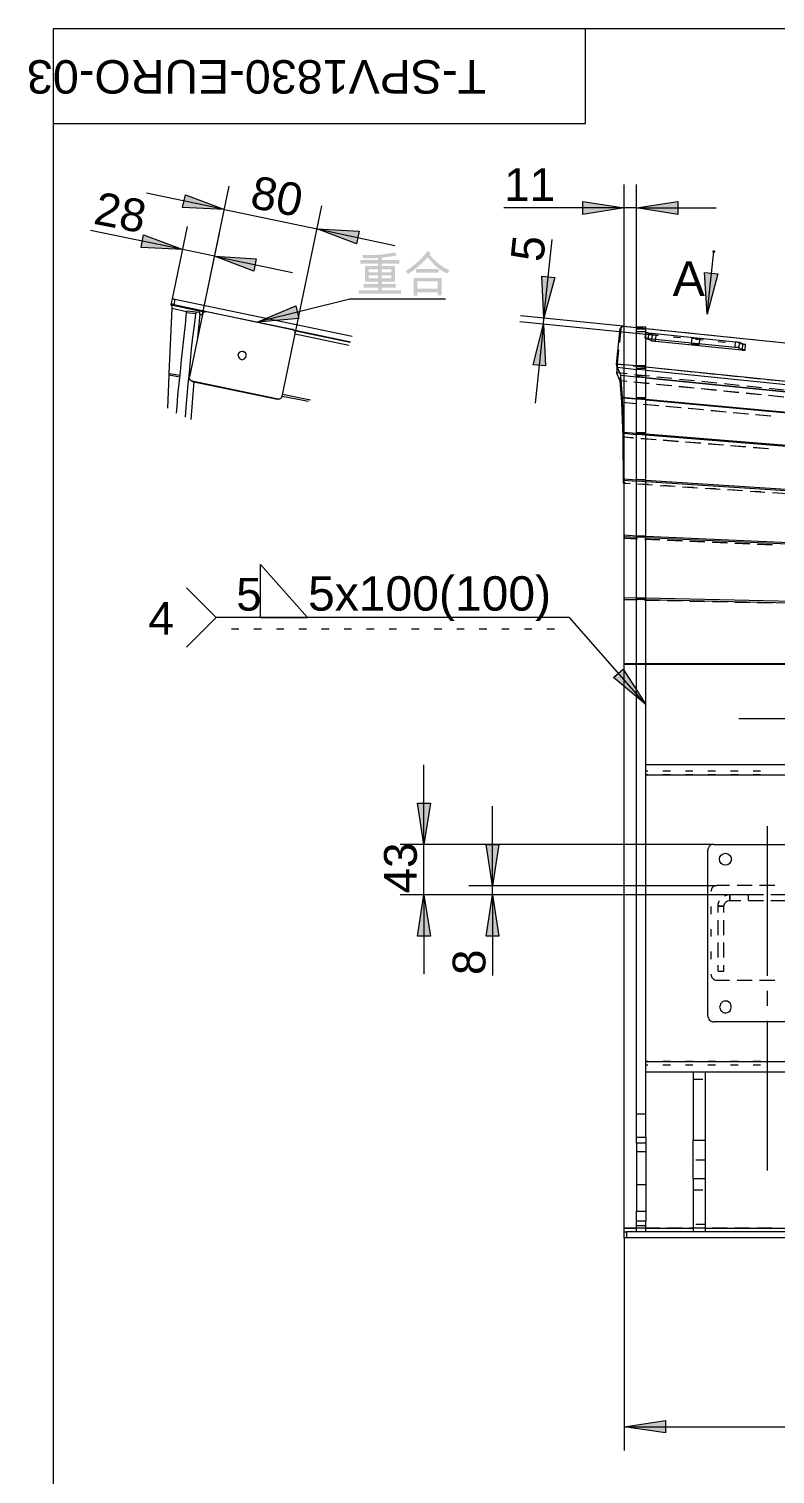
# Model space of a CAD drawing. Header units: millimetres. Extents: x 3 to 591, y 5 to 206.
# Drawn here: x 2.9 to 66, y 82.6 to 204.8 of the extents above; entities that cross this region are included whole.
import ezdxf

# ---------------------------------------------------------------- set-up
doc = ezdxf.new("R2010")
doc.units = ezdxf.units.MM

msp = doc.modelspace()

# ---------------------------------------------------------------- hatches: boundary and pattern name
h = msp.add_hatch(color=7)
h.paths.add_polyline_path([(19.473333, 189.5475), (15.910278, 189.723889), (16.157222, 190.782222)])
h.paths.add_polyline_path([(27.305, 187.924722), (30.832778, 187.713056), (30.621111, 186.654722)])
h = msp.add_hatch(color=7)
h.paths.add_polyline_path([(141.746111, 146.473333), (138.253611, 145.944167), (138.253611, 147.037778)])
h.paths.add_polyline_path([(131.727222, 146.473333), (135.255, 147.037778), (135.255, 145.944167)])
h.paths.add_polyline_path([(54.2925, 189.688611), (57.785, 190.217778), (57.785, 189.124167)])
h.paths.add_polyline_path([(53.234167, 189.688611), (49.741667, 189.124167), (49.741667, 190.217778)])
h.paths.add_polyline_path([(130.951111, 92.604167), (134.478889, 93.133333), (134.478889, 92.075)])
h.paths.add_polyline_path([(125.447778, 92.604167), (121.955278, 92.075), (121.955278, 93.133333)])
h.paths.add_polyline_path([(130.951111, 146.473333), (127.458611, 145.944167), (127.458611, 147.037778)])
h.paths.add_polyline_path([(88.653056, 146.473333), (92.180833, 147.037778), (92.180833, 145.944167)])
h = msp.add_hatch(color=7)
h.paths.add_polyline_path([(18.626667, 185.596389), (22.154444, 185.384722), (21.942778, 184.326389)])
h.paths.add_polyline_path([(15.945556, 186.160833), (12.417778, 186.337222), (12.629444, 187.395556)])
h = msp.add_hatch(color=7)
h.paths.add_polyline_path([(34.374336, 182.418267), (30.812383, 182.418267), (30.812383, 182.715923), (32.448941, 182.715923), (32.448941, 182.943575), (31.230204, 182.943575), (31.230204, 183.238475), (32.448941, 183.238475), (32.448941, 183.432503), (31.33714, 183.432503), (31.33714, 184.783532), (32.448941, 184.783532), (32.448941, 184.979764), (30.946879, 184.979764), (30.946879, 185.275216), (32.441224, 185.275216), (32.441224, 185.441683), (31.234062, 185.409712), (31.05602, 185.696895), (31.505812, 185.689178), (31.865791, 185.692925), (32.206966, 185.704164), (32.529344, 185.722897), (32.832931, 185.749123), (33.117734, 185.782842), (33.383759, 185.824054), (33.631012, 185.872759), (33.859501, 185.928957), (34.037543, 185.673193), (33.814818, 185.623885), (33.52698, 185.573492), (33.17403, 185.521962), (32.755968, 185.469243), (32.755968, 185.275216), (34.245903, 185.275216), (34.245903, 184.979764), (32.755968, 184.979764), (32.755968, 184.783532), (33.873281, 184.783532), (33.873281, 183.432503), (32.755968, 183.432503), (32.755968, 183.238475), (33.928954, 183.238475), (33.928954, 182.943575), (32.755968, 182.943575), (32.755968, 182.715923), (34.374336, 182.715923)])
h.paths.add_polyline_path([(33.564049, 184.248853), (33.564049, 184.488631), (32.755968, 184.488631), (32.755968, 184.248853)])
h.paths.add_polyline_path([(32.448941, 184.248853), (32.448941, 184.488631), (31.644167, 184.488631), (31.644167, 184.248853)])
h.paths.add_polyline_path([(33.564049, 183.714174), (33.564049, 183.969387), (32.755968, 183.969387), (32.755968, 183.714174)])
h.paths.add_polyline_path([(32.448941, 183.714174), (32.448941, 183.969387), (31.644167, 183.969387), (31.644167, 183.714174)])
h = msp.add_hatch(color=7)
h.paths.add_polyline_path([(38.486518, 184.411461), (38.281466, 184.139712), (38.185985, 184.182414), (38.071591, 184.242789), (37.938386, 184.320941), (37.786475, 184.416973), (37.495502, 184.620096), (37.269435, 184.80999), (37.156979, 184.922558), (37.013878, 185.076778), (36.840081, 185.272752), (36.635537, 185.510585), (36.323085, 185.164774), (35.944589, 184.812815), (35.499948, 184.454757), (34.989057, 184.090654), (34.769123, 184.334291), (35.071507, 184.541124), (35.353583, 184.749856), (35.61535, 184.960474), (35.856808, 185.172965), (36.077957, 185.387317), (36.278798, 185.603516), (36.459329, 185.82155), (36.619552, 186.041405), (36.918862, 185.83966), (36.794287, 185.712881), (36.976895, 185.50223), (37.180689, 185.296851), (37.405568, 185.096639), (37.651427, 184.901492), (37.895857, 184.726326), (38.116515, 184.586196), (38.313402, 184.481207)])
h.paths.add_polyline_path([(37.58032, 184.203102), (35.644452, 184.203102), (35.644452, 184.512334), (37.58032, 184.512334)])
h.paths.add_polyline_path([(37.816241, 182.281565), (37.495433, 182.281565), (37.495433, 182.533471), (35.771232, 182.533471), (35.771232, 182.260068), (35.450425, 182.260068), (35.450425, 183.765437), (37.816241, 183.765437)])
h.paths.add_polyline_path([(37.495433, 182.840498), (37.495433, 183.470537), (35.771232, 183.470537), (35.771232, 182.840498)])
h = msp.add_hatch(color=7)
edge = h.paths.add_edge_path()
edge.add_arc((60.818889, 185.984444), 0.12506, 0, 360)
h = msp.add_hatch(color=7)
h.paths.add_polyline_path([(46.425556, 179.846111), (46.601944, 176.318333), (45.543611, 176.424167)])
h.paths.add_polyline_path([(46.460833, 180.375278), (46.284444, 183.903056), (47.378056, 183.797222)])
h = msp.add_hatch(color=7)
h.dxf.hatch_style = 2
h.paths.add_polyline_path([(60.254444, 180.692778), (60.042778, 184.220556), (61.171667, 184.114722)])
h = msp.add_hatch(color=7)
h.paths.add_polyline_path([(80.01, 24.906111), (81.562222, 21.731111), (80.539167, 21.378333)])
h.paths.add_polyline_path([(145.979444, 46.390278), (148.2725, 49.071389), (148.978056, 48.26)])
h.paths.add_polyline_path([(22.225, 180.0225), (25.505833, 181.398333), (25.752778, 180.34)])
at = {"true_color": 0x0000ff}
h = msp.add_hatch(color=5, dxfattribs=at)
h.paths.add_polyline_path([(55.068611, 147.672778), (52.352222, 149.965833), (53.163611, 150.671389)])
h.paths.add_polyline_path([(136.948333, 113.700278), (139.453056, 116.205), (140.088056, 115.358333)])
h.paths.add_polyline_path([(92.286667, 124.354167), (89.640833, 121.990556), (89.076389, 122.907778)])
h.paths.add_polyline_path([(74.541944, 142.098889), (75.106389, 145.591389), (76.129444, 145.273889)])
h = msp.add_hatch(color=7)
h.paths.add_polyline_path([(36.300833, 131.586111), (36.865278, 128.093611), (35.771667, 128.093611)])
h.paths.add_polyline_path([(36.300833, 135.854722), (35.771667, 139.347222), (36.865278, 139.347222)])
h = msp.add_hatch(color=7)
h.paths.add_polyline_path([(42.121667, 131.586111), (42.650833, 128.093611), (41.5925, 128.093611)])
h.paths.add_polyline_path([(42.121667, 132.362222), (41.5925, 135.854722), (42.650833, 135.854722)])
h = msp.add_hatch(color=7)
h.paths.add_polyline_path([(53.234167, 86.606944), (56.726667, 87.136111), (56.726667, 86.077778)])
h.paths.add_polyline_path([(141.746111, 86.606944), (138.253611, 86.077778), (138.253611, 87.136111)])
h.paths.add_polyline_path([(87.771111, 18.803056), (84.278611, 18.273889), (84.278611, 19.332222)])
h.paths.add_polyline_path([(98.248611, 18.803056), (101.776389, 19.332222), (101.776389, 18.273889)])

# ---------------------------------------------------------------- linework, layer by layer
at = {"color": 9, "lineweight": 0, "true_color": 0xc0c0c0}
for points in [[(291.994167, 204.822778), (4.974167, 204.822778)], [(4.974167, 204.822778), (4.974167, 5.221111)]]:
    msp.add_lwpolyline(points, dxfattribs=at)
at = {"color": 7, "lineweight": 0}
for points in [[(49.988611, 196.814722), (49.988611, 204.822778)], [(4.974167, 196.814722), (49.988611, 196.814722)], [(19.473333, 189.5475), (12.876389, 190.923333)], [(17.603611, 180.6575), (19.861389, 191.523056)], [(53.234167, 151.059444), (53.234167, 191.664167)], [(54.2925, 151.094722), (54.2925, 191.664167)], [(19.473333, 189.5475), (27.305, 187.924722)], [(25.435278, 179.034722), (27.693056, 189.865)], [(53.234167, 189.688611), (43.074167, 189.688611)], [(54.2925, 189.688611), (53.234167, 189.688611)], [(54.2925, 189.688611), (61.030556, 189.688611)], [(15.945556, 186.160833), (8.149167, 187.783611)], [(15.063611, 181.998056), (16.333611, 188.101111)], [(17.603611, 180.6575), (19.05, 187.536667)], [(27.305, 187.924722), (33.866667, 186.513611)], [(46.460833, 180.375278), (47.166389, 187.0075)], [(18.626667, 185.596389), (15.945556, 186.160833)], [(60.254444, 180.692778), (60.818889, 185.984444)], [(18.626667, 185.596389), (25.223611, 184.220556)], [(14.781389, 175.683333), (15.028333, 181.186667)], [(14.957778, 181.539444), (15.063611, 181.998056)], [(14.957778, 181.468889), (14.957778, 181.539444)], [(15.169444, 181.504167), (15.134167, 181.504167), (15.098889, 181.504167), (15.063611, 181.539444), (15.028333, 181.539444), (14.993056, 181.539444), (14.957778, 181.539444)], [(15.028333, 181.186667), (15.028333, 181.2925), (15.028333, 181.363056), (14.993056, 181.433611), (14.957778, 181.468889)], [(17.744722, 180.869167), (14.957778, 181.468889)], [(16.263056, 180.904444), (15.028333, 181.186667)], [(15.063611, 181.998056), (15.098889, 181.998056), (15.134167, 181.998056), (15.169444, 181.998056), (15.204722, 181.998056), (15.24, 181.962778), (15.275278, 181.962778)], [(15.275278, 181.962778), (15.169444, 181.504167)], [(15.169444, 181.504167), (30.127222, 178.364444)], [(15.275278, 181.962778), (30.268333, 178.823056)], [(16.263056, 180.798611), (16.263056, 180.833889), (16.263056, 180.869167), (16.263056, 180.904444), (16.298333, 180.939722), (16.298333, 180.975)], [(16.298333, 180.975), (17.074444, 180.904444)], [(17.074444, 180.904444), (17.039167, 180.869167), (17.039167, 180.833889), (17.039167, 180.798611), (17.039167, 180.763333), (17.039167, 180.728056)], [(17.074444, 180.904444), (17.356667, 180.869167)], [(17.956389, 180.904444), (17.885833, 180.904444), (17.850556, 180.904444), (17.78, 180.904444), (17.744722, 180.869167), (17.674167, 180.833889), (17.638889, 180.763333), (17.638889, 180.728056), (17.603611, 180.6575)], [(25.188333, 179.3875), (17.956389, 180.904444)], [(30.056667, 181.962778), (22.225, 180.0225)], [(38.135278, 181.962778), (30.056667, 181.962778)], [(15.416389, 172.331944), (15.451667, 172.861111), (15.522222, 173.848889), (15.628056, 174.836667), (15.733889, 175.824444), (15.839722, 176.8475), (15.945556, 177.835278), (16.051389, 178.823056), (16.157222, 179.810833), (16.263056, 180.798611)], [(16.157222, 171.979167), (16.227778, 172.790556), (16.298333, 173.778333), (16.404167, 174.766111), (16.51, 175.753889), (16.580556, 176.741667), (16.686389, 177.764722), (16.792222, 178.7525), (16.933333, 179.740278), (17.039167, 180.728056)], [(17.039167, 180.728056), (16.263056, 180.798611)], [(17.603611, 180.6575), (16.51, 175.401111)], [(17.391944, 180.692778), (17.180278, 178.681944)], [(17.391944, 180.692778), (17.391944, 180.728056), (17.391944, 180.763333), (17.391944, 180.798611), (17.391944, 180.833889), (17.391944, 180.869167), (17.356667, 180.869167)], [(17.603611, 180.622222), (17.356667, 180.692778)], [(55.915278, 178.893611), (44.414722, 180.057778)], [(53.163611, 179.669722), (44.485278, 180.551667)], [(46.425556, 179.846111), (45.72, 173.178611)], [(46.425556, 179.846111), (46.460833, 180.375278)], [(53.163611, 179.669722), (53.128333, 179.669722), (53.057778, 179.669722), (53.0225, 179.669722), (53.0225, 179.634444), (52.987222, 179.599167), (52.951944, 179.563889), (52.951944, 179.528611), (52.916667, 179.493333)], [(52.996536, 179.496826), (53.004297, 179.535279), (53.019466, 179.571262), (53.041691, 179.603717), (53.069208, 179.631587), (53.102016, 179.653106), (53.137999, 179.667923), (53.176452, 179.675331), (53.215258, 179.675331)], [(53.163611, 179.669722), (54.2925, 179.563889)], [(53.215399, 179.675367), (53.168832, 179.693006)], [(53.215399, 179.675367), (53.804277, 179.61503)], [(24.341667, 173.743056), (25.435278, 179.034722)], [(24.341667, 173.743056), (25.435278, 179.034722)], [(25.435278, 179.034722), (25.435278, 179.105278), (25.435278, 179.140556), (25.435278, 179.211111), (25.4, 179.246389), (25.364722, 179.316944), (25.294167, 179.352222), (25.258889, 179.3875), (25.188333, 179.3875)], [(30.091944, 178.293889), (25.364722, 179.281667)], [(25.435278, 179.034722), (25.435278, 179.07)], [(29.986111, 178.046944), (25.435278, 178.999444)], [(52.599167, 176.459444), (52.916667, 179.493333)], [(52.870855, 178.301886), (52.996712, 179.496967)], [(52.949969, 179.514606), (52.996536, 179.496967)], [(55.068611, 179.599167), (54.2925, 179.599167)], [(54.2925, 151.094722), (54.2925, 152.0825), (54.2925, 153.070278), (54.2925, 154.093333), (54.2925, 155.081111), (54.2925, 156.068889), (54.2925, 157.056667), (54.2925, 158.009167), (54.2925, 158.996944), (54.2925, 159.949444), (54.2925, 160.901944), (54.2925, 161.819167), (54.2925, 162.736389), (54.2925, 163.653611), (54.2925, 164.535556), (54.2925, 165.4175), (54.2925, 166.264167), (54.2925, 167.110833), (54.2925, 167.922222), (54.2925, 168.733611), (54.2925, 169.509722), (54.2925, 170.250556), (54.2925, 170.991389), (54.2925, 171.696944), (54.2925, 172.367222), (54.2925, 173.0375), (54.2925, 173.6725), (54.2925, 174.272222), (54.2925, 174.836667), (54.2925, 175.365833), (54.2925, 175.859722), (54.2925, 176.353611), (54.2925, 176.812222), (54.2925, 177.235556), (54.2925, 177.588333), (54.2925, 177.941111), (54.2925, 178.258611), (54.2925, 178.540833), (54.2925, 178.823056), (54.2925, 179.034722), (54.2925, 179.211111), (54.2925, 179.352222), (54.2925, 179.458056), (54.2925, 179.528611), (54.2925, 179.599167)], [(55.081664, 179.416886), (54.306611, 179.416886)], [(54.306646, 179.576589), (55.081699, 179.497214)], [(54.306646, 179.218237), (55.081699, 179.218237)], [(54.43597, 179.550307), (55.699356, 179.420861)], [(55.080182, 179.152162), (55.030441, 178.679792)], [(55.081664, 178.679122), (55.065789, 178.680181), (55.043211, 178.680886), (55.031922, 178.680533)], [(55.081664, 178.659966), (55.031922, 178.679016)], [(55.031958, 178.678946), (55.081699, 179.151315)], [(55.068611, 151.094722), (55.068611, 152.0825), (55.068611, 153.070278), (55.068611, 154.093333), (55.068611, 155.081111), (55.068611, 156.068889), (55.068611, 157.056667), (55.068611, 158.009167), (55.068611, 158.996944), (55.068611, 159.949444), (55.068611, 160.901944), (55.068611, 161.819167), (55.068611, 162.736389), (55.068611, 163.653611), (55.068611, 164.535556), (55.068611, 165.4175), (55.068611, 166.264167), (55.068611, 167.110833), (55.068611, 167.922222), (55.068611, 168.733611), (55.068611, 169.509722), (55.068611, 170.250556), (55.068611, 170.991389), (55.068611, 171.696944), (55.068611, 172.367222), (55.068611, 173.0375), (55.068611, 173.6725), (55.068611, 174.272222), (55.068611, 174.836667), (55.068611, 175.365833), (55.068611, 175.859722), (55.068611, 176.353611), (55.068611, 176.812222), (55.068611, 177.235556), (55.068611, 177.588333), (55.068611, 177.941111), (55.068611, 178.258611), (55.068611, 178.540833), (55.068611, 178.823056), (55.068611, 179.034722), (55.068611, 179.211111), (55.068611, 179.352222), (55.068611, 179.458056), (55.068611, 179.528611), (55.068611, 179.599167)], [(55.068611, 179.493333), (132.644444, 171.520556)], [(55.068611, 179.140556), (55.103889, 179.140556), (55.139167, 179.140556), (55.174444, 179.140556), (55.209722, 179.140556), (55.280278, 179.105278), (55.315556, 179.105278)], [(55.527222, 178.470278), (55.068611, 178.646667)], [(55.280278, 178.646667), (55.209722, 178.646667), (55.174444, 178.646667), (55.139167, 178.646667), (55.068611, 178.646667)], [(55.611113, 178.94875), (55.081593, 179.151245)], [(55.315556, 179.105278), (55.280278, 178.646667)], [(55.280278, 178.646667), (62.618056, 177.905833)], [(55.315556, 179.105278), (62.653333, 178.364444)], [(55.527222, 178.470278), (55.5625, 178.470278), (55.5625, 178.435), (55.597778, 178.435), (55.668333, 178.435), (55.703611, 178.435), (55.738889, 178.435), (55.809444, 178.435), (55.88, 178.399722)], [(55.611113, 178.94875), (55.561371, 178.476381)], [(55.937432, 178.907087), (55.878871, 178.913084), (55.821721, 178.919434), (55.767393, 178.925784), (55.71871, 178.931782), (55.677435, 178.937426), (55.644979, 178.942012), (55.622402, 178.945893), (55.611113, 178.948715)], [(55.887726, 178.434859), (55.937467, 178.907228)], [(56.124931, 178.887862), (55.937291, 178.907087)], [(56.331049, 179.356138), (57.594434, 179.226691)], [(58.020011, 178.693699), (57.388318, 178.75842)], [(58.226127, 179.161968), (59.489513, 179.032522)], [(58.956963, 178.680992), (58.907221, 178.208622)], [(59.339374, 178.63125), (59.225074, 178.643598), (59.119241, 178.655945), (59.033869, 178.666881), (58.977777, 178.6757), (58.956963, 178.680639), (58.973896, 178.68205), (59.026813, 178.679228), (59.110069, 178.672878), (59.143238, 178.66973)], [(59.91509, 178.499535), (59.283397, 178.564256)], [(59.52573, 178.613852), (59.450146, 178.620314), (59.339374, 178.63125)], [(59.603428, 178.135492), (59.65317, 178.607861)], [(60.121206, 178.967798), (61.384592, 178.838352)], [(62.016285, 178.773629), (63.27967, 178.644183)], [(63.911363, 178.579459), (65.174749, 178.450013)], [(21.025556, 177.553056), (20.919722, 177.553056), (20.813889, 177.517778), (20.708056, 177.447222), (20.6375, 177.341389), (20.602222, 177.235556)], [(21.307778, 177.165), (21.307778, 177.200278), (21.307778, 177.341389), (21.237222, 177.411944), (21.131389, 177.4825), (21.025556, 177.553056)], [(52.678506, 176.475425), (52.80435, 177.670378)], [(63.1825, 177.658889), (55.88, 178.399722)], [(61.810169, 178.305372), (61.178476, 178.370093)], [(62.618056, 177.905833), (62.653333, 178.364444)], [(62.935556, 177.835278), (62.900278, 177.870556), (62.865, 177.870556), (62.829722, 177.870556), (62.759167, 177.870556), (62.723889, 177.870556), (62.653333, 177.870556), (62.618056, 177.905833)], [(62.653333, 178.364444), (62.723889, 178.364444), (62.759167, 178.364444), (62.829722, 178.329167), (62.865, 178.329167), (62.900278, 178.329167), (62.935556, 178.329167), (62.970833, 178.329167)], [(62.970833, 178.329167), (62.935556, 177.835278)], [(62.935556, 177.835278), (63.464722, 177.658889)], [(62.970833, 178.329167), (63.5, 178.1175)], [(63.260958, 178.156729), (63.073555, 178.175929)], [(63.1825, 177.658889), (63.253056, 177.658889), (63.288333, 177.658889), (63.358889, 177.658889), (63.394167, 177.658889), (63.429444, 177.658889), (63.464722, 177.658889)], [(63.260958, 178.156729), (63.211216, 177.684359)], [(63.52988, 178.13655), (63.51718, 178.135492), (63.494602, 178.13655), (63.462147, 178.138314), (63.420872, 178.141842), (63.372189, 178.146075), (63.318214, 178.151014), (63.261064, 178.156658)], [(63.464722, 177.658889), (63.5, 178.1175)], [(63.464722, 177.658889), (63.5, 178.1175)], [(65.806442, 178.38529), (67.069828, 178.255843)], [(52.669722, 176.177222), (52.669722, 176.2125), (52.634444, 176.283056), (52.634444, 176.353611), (52.599167, 176.459444)], [(54.2925, 176.318333), (52.599167, 176.459444)], [(52.63194, 176.493241), (52.678506, 176.475602)], [(52.634444, 176.388889), (52.634444, 176.283056), (52.634444, 176.177222), (52.634444, 176.000833), (52.634444, 175.789167)], [(52.634444, 175.718611), (52.669722, 176.177222)], [(52.659033, 175.796963), (52.667852, 175.970882), (52.675966, 176.204421), (52.678436, 176.475355)], [(52.951944, 175.542222), (52.669722, 176.177222)], [(54.2925, 176.000833), (52.669722, 176.177222)], [(52.678506, 176.475425), (53.365999, 176.404984)], [(53.997692, 176.340261), (55.261077, 176.210813)], [(55.081664, 176.242239), (54.306611, 176.321614)], [(55.081664, 176.317204), (54.306611, 176.317204)], [(55.081664, 175.950774), (54.306611, 176.030149)], [(54.306646, 176.118449), (55.081699, 176.118449)], [(130.951111, 168.451389), (55.068611, 176.2125)], [(55.89277, 176.146089), (57.156156, 176.016642)], [(14.675556, 172.755278), (14.781389, 175.542222)], [(14.781389, 175.542222), (14.781389, 175.683333)], [(14.781389, 175.683333), (15.698611, 175.542222)], [(15.663333, 175.365833), (14.781389, 175.542222)], [(16.474722, 175.330556), (16.51, 175.26), (16.51, 175.224722), (16.545278, 175.154167), (16.580556, 175.118889), (16.615833, 175.083611), (16.686389, 175.048333), (16.721667, 175.048333)], [(16.721667, 175.013056), (16.686389, 175.048333), (16.615833, 175.083611), (16.580556, 175.118889), (16.545278, 175.154167), (16.51, 175.189444)], [(16.862778, 175.013056), (16.615833, 171.802778)], [(16.721667, 175.048333), (23.988889, 173.531389)], [(16.721667, 175.048333), (16.721667, 175.013056)], [(16.721667, 175.013056), (23.953611, 173.496111)], [(52.634444, 175.718611), (52.634444, 175.789167)], [(52.881389, 175.083611), (52.634444, 175.718611)], [(53.492896, 175.639256), (52.655399, 175.725067)], [(52.951944, 175.542222), (52.881389, 175.083611)], [(52.916667, 175.048333), (52.881389, 175.083611)], [(52.914444, 175.08534), (53.438884, 175.032953)], [(52.916667, 175.048333), (52.951944, 175.506944)], [(53.057778, 173.249167), (52.916667, 175.048333)], [(53.472122, 175.014649), (52.924428, 175.069359)], [(52.951944, 175.506944), (52.951944, 175.542222)], [(52.951944, 175.542222), (54.2925, 175.401111)], [(53.093056, 173.6725), (52.951944, 175.506944)], [(54.2925, 175.365833), (52.951944, 175.506944)], [(54.07074, 174.969836), (55.33445, 174.843602)], [(55.367688, 174.825299), (54.103977, 174.951532)], [(55.387975, 175.445085), (54.124589, 175.574533)], [(55.081664, 175.304309), (54.306611, 175.381567)], [(54.306646, 175.515693), (55.081699, 175.515693)], [(54.306646, 175.42062), (55.081699, 175.343361)], [(130.951111, 168.169167), (55.068611, 175.930278)], [(55.068611, 175.330556), (130.951111, 167.745833)], [(130.951111, 167.710556), (55.068611, 175.295278)], [(55.966306, 174.780485), (57.230017, 174.654251)], [(57.283053, 175.250914), (56.019668, 175.380361)], [(57.787849, 175.951918), (59.051234, 175.822471)], [(59.178132, 175.056742), (57.914746, 175.18619)], [(59.682927, 175.757747), (60.946313, 175.628299)], [(61.07321, 174.862571), (59.809825, 174.992019)], [(61.578006, 175.563576), (62.841391, 175.434128)], [(62.968289, 174.6684), (61.704903, 174.797847)], [(63.473084, 175.369404), (64.73647, 175.239957)], [(65.368163, 175.175233), (66.631548, 175.045786)], [(24.341667, 173.743056), (24.306389, 173.6725), (24.271111, 173.637222), (24.235833, 173.601944), (24.200556, 173.531389), (24.13, 173.531389), (24.094722, 173.496111), (24.024167, 173.496111), (23.953611, 173.496111)], [(23.988889, 173.531389), (24.024167, 173.496111), (24.094722, 173.531389), (24.13, 173.531389), (24.200556, 173.566667), (24.235833, 173.601944), (24.271111, 173.637222), (24.306389, 173.707778), (24.341667, 173.743056)], [(26.564167, 173.319722), (24.341667, 173.743056)], [(24.376944, 173.919444), (26.740556, 173.460833)], [(53.093056, 173.6725), (53.057778, 173.249167)], [(53.057778, 173.213889), (53.093056, 173.601944)], [(53.093056, 173.601944), (53.093056, 173.6725)], [(53.093056, 173.6725), (54.2925, 173.566667)], [(53.198889, 170.709167), (53.093056, 173.601944)], [(54.2925, 173.496111), (53.093056, 173.601944)], [(54.306646, 173.662834), (55.081699, 173.662834)], [(54.306646, 173.594924), (55.081699, 173.52331)], [(57.263254, 174.635949), (55.999543, 174.762182)], [(57.861872, 174.591134), (59.125583, 174.4649)], [(59.15882, 174.446599), (57.89511, 174.572832)], [(59.757438, 174.401783), (61.021149, 174.275549)], [(61.054387, 174.257249), (59.790676, 174.383482)], [(61.653004, 174.212432), (62.916715, 174.086198)], [(62.949953, 174.067898), (61.686242, 174.194132)], [(63.548571, 174.023082), (64.812281, 173.896848)], [(64.845519, 173.878548), (63.581808, 174.004782)], [(64.863367, 174.474228), (63.599982, 174.603676)], [(65.444137, 173.833731), (66.707848, 173.707497)], [(66.741086, 173.689198), (65.477375, 173.815431)], [(66.758446, 174.280057), (65.49506, 174.409505)], [(23.953611, 173.496111), (23.988889, 173.531389)], [(53.057778, 173.213889), (53.057778, 173.249167)], [(53.163611, 170.321111), (53.057778, 173.213889)], [(53.084624, 173.257457), (54.242808, 173.150541)], [(54.273749, 173.118409), (53.092315, 173.227471)], [(55.081664, 173.447569), (54.306611, 173.519183)], [(54.87512, 173.092171), (56.139743, 172.97543)], [(56.170683, 172.943297), (54.90606, 173.060038)], [(55.068611, 173.496111), (130.951111, 166.511111)], [(130.951111, 166.440556), (55.068611, 173.425556)], [(56.772054, 172.917059), (58.036677, 172.800318)], [(58.067618, 172.768185), (56.802995, 172.884927)], [(58.668989, 172.741947), (59.933612, 172.625206)], [(59.964552, 172.593073), (58.699929, 172.709815)], [(60.565923, 172.566835), (61.830546, 172.450094)], [(61.861487, 172.417962), (60.596864, 172.534703)], [(62.462858, 172.391723), (63.727481, 172.274982)], [(63.758421, 172.24285), (62.493798, 172.359591)], [(64.359793, 172.216611), (65.624416, 172.09987)], [(65.655356, 172.067738), (64.390733, 172.184479)], [(53.198889, 170.709167), (53.163611, 170.321111)], [(53.163611, 170.250556), (53.198889, 170.603333)], [(53.163611, 170.250556), (53.163611, 170.321111)], [(53.198889, 166.405278), (53.163611, 170.250556)], [(53.181885, 170.327496), (54.009321, 170.261214)], [(54.037877, 170.216737), (53.187635, 170.284846)], [(53.198889, 170.603333), (53.198889, 170.709167)], [(53.198889, 170.709167), (54.2925, 170.638611)], [(53.234167, 166.758056), (53.198889, 170.603333)], [(54.2925, 170.4975), (53.198889, 170.603333)], [(55.081664, 170.470019), (54.306611, 170.532108)], [(54.306646, 170.678369), (55.081699, 170.678369)], [(54.306646, 170.640939), (55.081699, 170.578851)], [(54.642293, 170.210509), (55.908238, 170.109099)], [(55.936794, 170.064625), (54.670849, 170.166033)], [(55.068611, 170.568056), (130.951111, 164.465)], [(130.951111, 164.359167), (55.068611, 170.462222)], [(56.54121, 170.058394), (57.807155, 169.956984)], [(57.835711, 169.912512), (56.569766, 170.013921)], [(58.440127, 169.906279), (59.706072, 169.804869)], [(59.734628, 169.7604), (58.468684, 169.861808)], [(60.339044, 169.754164), (61.604989, 169.652754)], [(61.633546, 169.608287), (60.367601, 169.709696)], [(62.237961, 169.602049), (63.503906, 169.500639)], [(63.532463, 169.456175), (62.266518, 169.557583)], [(64.136878, 169.449934), (65.402823, 169.348524)], [(65.43138, 169.304063), (64.165435, 169.405471)], [(53.234167, 166.758056), (53.198889, 166.405278)], [(53.234167, 166.37), (53.198889, 166.405278)], [(53.230251, 166.439039), (53.398888, 166.428266)], [(53.234167, 166.616944), (53.234167, 166.758056)], [(53.234167, 166.758056), (54.2925, 166.6875)], [(53.234167, 162.030833), (53.234167, 166.616944)], [(53.234167, 166.37), (53.234167, 166.616944)], [(54.2925, 166.546389), (53.234167, 166.616944)], [(53.234167, 161.783889), (53.234167, 166.37)], [(53.742254, 166.353741), (53.234272, 166.386192)], [(55.081664, 166.521165), (54.306611, 166.570554)], [(54.306646, 166.711983), (55.081699, 166.711983)], [(54.306646, 166.706867), (55.081699, 166.657479)], [(55.643379, 166.232289), (54.375962, 166.313257)], [(54.666304, 166.347303), (55.300013, 166.306821)], [(55.068611, 166.652222), (130.951111, 161.783889)], [(130.951111, 161.642778), (55.068611, 166.511111)], [(56.567429, 166.225858), (57.201138, 166.185376)], [(57.544503, 166.110837), (56.277087, 166.191805)], [(59.445628, 165.989386), (58.178211, 166.070353)], [(58.468554, 166.104413), (59.102263, 166.063931)], [(61.346752, 165.867934), (60.079336, 165.948902)], [(60.369679, 165.982968), (61.003388, 165.942487)], [(63.247877, 165.746482), (61.98046, 165.82745)], [(62.270804, 165.861523), (62.904513, 165.821042)], [(65.149001, 165.625031), (63.881585, 165.705999)], [(64.171929, 165.740079), (64.805637, 165.699597)], [(67.050126, 165.503579), (65.78271, 165.584547)], [(53.234167, 161.854444), (53.234167, 162.030833)], [(53.234167, 162.030833), (53.234167, 161.783889)], [(53.234167, 162.030833), (54.2925, 161.960278)], [(53.234167, 156.739167), (53.234167, 161.854444)], [(53.234167, 161.713333), (53.234167, 161.854444)], [(54.2925, 161.819167), (53.234167, 161.854444)], [(53.234167, 161.713333), (53.234167, 161.783889)], [(53.234167, 156.562778), (53.234167, 161.713333)], [(53.249724, 161.784171), (54.340494, 161.73568)], [(54.365678, 161.673759), (53.252441, 161.723246)], [(55.081664, 161.799058), (54.306611, 161.833631)], [(54.306646, 161.990158), (55.081699, 161.955586)], [(54.306646, 161.962782), (55.081699, 161.962782)], [(54.974868, 161.707479), (56.243614, 161.651076)], [(56.268799, 161.589159), (55.000052, 161.645559)], [(55.068611, 161.925), (130.951111, 158.573611)], [(130.951111, 158.397222), (55.068611, 161.783889)], [(56.877988, 161.622874), (58.146735, 161.566471)], [(58.171919, 161.504558), (56.903172, 161.560959)], [(58.781108, 161.53827), (60.049855, 161.481867)], [(60.07504, 161.419958), (58.806293, 161.476358)], [(60.684229, 161.453665), (61.952975, 161.397262)], [(61.97816, 161.335358), (60.709413, 161.391758)], [(62.587349, 161.36906), (63.856096, 161.312657)], [(63.881281, 161.250757), (62.612534, 161.307158)], [(64.490469, 161.284456), (65.759216, 161.228053)], [(65.784401, 161.166157), (64.515654, 161.222557)], [(53.234167, 156.562778), (53.234167, 156.739167)], [(53.234167, 156.739167), (53.234167, 156.562778)], [(53.234167, 156.739167), (54.2925, 156.703889)], [(53.234167, 151.165278), (53.234167, 156.562778)], [(54.2925, 156.5275), (53.234167, 156.562778)], [(53.255404, 156.594422), (54.337092, 156.569759)], [(53.256639, 156.555475), (53.256991, 156.644022)], [(53.256639, 156.555475), (53.256639, 156.581934)], [(53.256639, 156.360707), (53.256639, 156.528982)], [(54.338081, 156.504395), (53.256674, 156.529052)], [(55.081664, 156.540447), (54.306611, 156.558086)], [(54.306646, 156.727419), (55.081699, 156.70978)], [(54.306646, 156.668893), (55.081699, 156.668893)], [(54.971927, 156.555284), (56.241597, 156.526335)], [(56.242586, 156.46097), (54.972916, 156.48992)], [(55.068611, 156.703889), (130.951111, 154.975278)], [(130.951111, 154.798889), (55.068611, 156.5275)], [(56.876432, 156.51186), (58.146102, 156.482911)], [(58.147091, 156.417546), (56.877421, 156.446496)], [(58.780937, 156.468436), (60.050607, 156.439487)], [(60.051596, 156.374121), (58.781926, 156.403071)], [(60.685442, 156.425012), (61.955112, 156.396063)], [(61.956101, 156.330696), (60.686431, 156.359646)], [(62.589947, 156.381588), (63.859617, 156.352639)], [(63.860606, 156.287272), (62.590936, 156.316222)], [(64.494452, 156.338164), (65.764122, 156.309215)], [(65.765111, 156.243847), (64.495441, 156.272797)], [(20.678599, 154.0516), (20.043599, 154.0516)], [(22.583599, 154.0516), (21.948599, 154.0516)], [(24.488599, 154.0516), (23.853599, 154.0516)], [(26.393599, 154.0516), (25.758599, 154.0516)], [(28.298599, 154.0516), (27.663599, 154.0516)], [(30.203599, 154.0516), (29.568599, 154.0516)], [(32.108599, 154.0516), (31.473599, 154.0516)], [(34.013599, 154.0516), (33.378599, 154.0516)], [(35.918599, 154.0516), (35.283599, 154.0516)], [(37.823599, 154.0516), (37.188599, 154.0516)], [(39.728599, 154.0516), (39.093599, 154.0516)], [(41.633599, 154.0516), (40.998599, 154.0516)], [(43.538599, 154.0516), (42.903599, 154.0516)], [(45.443599, 154.0516), (44.808599, 154.0516)], [(47.348599, 154.0516), (46.713599, 154.0516)], [(53.256639, 154.455707), (53.256639, 155.090707)], [(53.256639, 152.550707), (53.256639, 153.185707)], [(53.234167, 151.059444), (53.234167, 151.165278)], [(53.234167, 151.165278), (54.2925, 151.165278)], [(53.234167, 103.363889), (53.234167, 151.059444)], [(54.2925, 151.059444), (53.234167, 151.059444)], [(53.256639, 151.112432), (53.256639, 151.280707)], [(53.256639, 151.112432), (54.326614, 151.112432)], [(54.326649, 151.078847), (53.256674, 151.078847)], [(54.2925, 113.065278), (54.2925, 151.094722)], [(54.2925, 151.094722), (55.068611, 151.094722)], [(55.081664, 151.078847), (54.306611, 151.078847)], [(54.306646, 151.165595), (55.081699, 151.165595)], [(54.306646, 151.12238), (55.081699, 151.12238)], [(54.961614, 151.112432), (56.231614, 151.112432)], [(56.231649, 151.078847), (54.961649, 151.078847)], [(55.068611, 151.165278), (130.951111, 151.165278)], [(55.068611, 113.065278), (55.068611, 151.094722)], [(130.951111, 151.059444), (55.068611, 151.059444)], [(56.866614, 151.112432), (58.136614, 151.112432)], [(58.136649, 151.078847), (56.866649, 151.078847)], [(58.771614, 151.112432), (60.041614, 151.112432)], [(60.041649, 151.078847), (58.771649, 151.078847)], [(60.676614, 151.112432), (61.946614, 151.112432)], [(61.946649, 151.078847), (60.676649, 151.078847)], [(62.581614, 151.112432), (63.851614, 151.112432)], [(63.851649, 151.078847), (62.581649, 151.078847)], [(64.486614, 151.112432), (65.756614, 151.112432)], [(65.756649, 151.078847), (64.486649, 151.078847)], [(69.673611, 146.473333), (62.935556, 146.473333)], [(36.300833, 135.854722), (36.300833, 142.592778)], [(70.1675, 142.592778), (55.068611, 142.592778)], [(55.249057, 142.04569), (55.081487, 142.04569)], [(57.154057, 142.04569), (56.519057, 142.04569)], [(59.059057, 142.04569), (58.424057, 142.04569)], [(60.964057, 142.04569), (60.329057, 142.04569)], [(62.869057, 142.04569), (62.234057, 142.04569)], [(64.774057, 142.04569), (64.139057, 142.04569)], [(69.673611, 141.710833), (55.068611, 141.710833)], [(55.249057, 141.745688), (55.081487, 141.745688)], [(57.154057, 141.745688), (56.519057, 141.745688)], [(59.059057, 141.745688), (58.424057, 141.745688)], [(60.964057, 141.745688), (60.329057, 141.745688)], [(62.869057, 141.745688), (62.234057, 141.745688)], [(64.774057, 141.745688), (64.139057, 141.745688)], [(42.121667, 132.362222), (42.121667, 139.100278)], [(65.331657, 137.383167), (65.331657, 124.732556)], [(60.818889, 135.854722), (34.325278, 135.854722)], [(36.300833, 131.586111), (36.300833, 135.854722)], [(60.818889, 135.854722), (60.713056, 135.854722), (60.607222, 135.819444), (60.536667, 135.784167), (60.466111, 135.713611), (60.395556, 135.643056), (60.360278, 135.537222), (60.325, 135.466667), (60.325, 135.360833)], [(60.818889, 135.854722), (69.814722, 135.854722)], [(60.325, 121.355556), (60.325, 135.360833)], [(61.065833, 132.362222), (40.110833, 132.362222)], [(42.121667, 131.586111), (42.121667, 132.362222)], [(61.081638, 132.370689), (60.984271, 132.361164), (60.890432, 132.332589), (60.804002, 132.286375), (60.728154, 132.224286), (60.666066, 132.148439), (60.619852, 132.062008), (60.591277, 131.968169), (60.581752, 131.870803)], [(62.156728, 132.370689), (61.081461, 132.370689)], [(64.061728, 132.370689), (62.791728, 132.370689)], [(65.966728, 132.370689), (64.696728, 132.370689)], [(62.159444, 131.586111), (34.325278, 131.586111)], [(36.300833, 131.586111), (36.300833, 124.883333)], [(63.711667, 131.586111), (40.110833, 131.586111)], [(42.121667, 131.586111), (42.121667, 124.7775)], [(61.18165, 130.620664), (61.2007, 130.81575), (61.25785, 131.003428), (61.301973, 131.085947)], [(61.681642, 130.620664), (61.691167, 130.718384), (61.719742, 130.81187), (61.765956, 130.8983), (61.828045, 130.974147), (61.903892, 131.036236), (61.990323, 131.08245), (62.084162, 131.111025), (62.181528, 131.12055)], [(61.750073, 131.518422), (61.799011, 131.544589), (61.986689, 131.601386), (62.181775, 131.620789)], [(62.181634, 131.620683), (62.181634, 131.120797)], [(62.181634, 131.620683), (63.109087, 131.620683)], [(62.181634, 131.120691), (62.181634, 131.620577)], [(62.181634, 131.120691), (63.109087, 131.120691)], [(63.731634, 131.620683), (63.731634, 131.120797)], [(63.744087, 131.620683), (65.014087, 131.620683)], [(63.744087, 131.120691), (65.014087, 131.120691)], [(65.649087, 131.620683), (66.919087, 131.620683)], [(65.649087, 131.120691), (66.919087, 131.120691)], [(60.581646, 130.593289), (60.581646, 129.958289)], [(61.18165, 130.093085), (61.18165, 130.620841)], [(61.18165, 130.620664), (61.681536, 130.620664)], [(61.681642, 130.620664), (61.181756, 130.620664)], [(61.681642, 130.093085), (61.681642, 130.620841)], [(60.581646, 128.688289), (60.581646, 128.053289)], [(61.18165, 128.188085), (61.18165, 129.458085)], [(61.681642, 128.188085), (61.681642, 129.458085)], [(61.18165, 126.283085), (61.18165, 127.553085)], [(61.681642, 126.283085), (61.681642, 127.553085)], [(60.581646, 126.783289), (60.581646, 126.148289)], [(60.581646, 124.870669), (60.591171, 124.772949), (60.619746, 124.679463), (60.66596, 124.593032), (60.728049, 124.517185), (60.803896, 124.455096), (60.890326, 124.408882), (60.984165, 124.380307), (61.081532, 124.370782)], [(61.18165, 125.120682), (61.18165, 125.648085)], [(61.18165, 125.120682), (61.681536, 125.120682)], [(61.681642, 125.120682), (61.681642, 125.648085)], [(61.081638, 124.370677), (62.156552, 124.370677)], [(62.791552, 124.370677), (64.061552, 124.370677)], [(64.696552, 124.370677), (65.966552, 124.370677)], [(65.331657, 123.462556), (65.331657, 122.192556)], [(60.325, 121.355556), (60.325, 121.249722), (60.360278, 121.179167), (60.395556, 121.073333), (60.466111, 121.002778), (60.536667, 120.932222), (60.607222, 120.896944), (60.713056, 120.861667), (60.818889, 120.861667)], [(69.814722, 120.861667), (60.818889, 120.861667)], [(65.331657, 120.922556), (65.331657, 108.271592)], [(130.951111, 117.475), (55.068611, 117.475)], [(55.249057, 117.495673), (55.081487, 117.495673)], [(57.154057, 117.495673), (56.519057, 117.495673)], [(59.059057, 117.495673), (58.424057, 117.495673)], [(60.964057, 117.495673), (60.329057, 117.495673)], [(62.869057, 117.495673), (62.234057, 117.495673)], [(64.774057, 117.495673), (64.139057, 117.495673)], [(130.951111, 116.593056), (55.068611, 116.593056)], [(55.249057, 117.195671), (55.081487, 117.195671)], [(57.154057, 117.195671), (56.519057, 117.195671)], [(59.059057, 117.195671), (58.424057, 117.195671)], [(60.078056, 116.593056), (59.090278, 116.593056)], [(59.090278, 116.593056), (59.090278, 110.842778)], [(60.078056, 116.593056), (60.078056, 110.842778)], [(60.964057, 117.195671), (60.329057, 117.195671)], [(62.869057, 117.195671), (62.234057, 117.195671)], [(64.774057, 117.195671), (64.139057, 117.195671)], [(59.106647, 115.995697), (59.889108, 115.995697)], [(54.2925, 113.065278), (55.068611, 113.065278)], [(54.2925, 111.089722), (54.2925, 113.065278)], [(55.068611, 111.089722), (55.068611, 113.065278)], [(54.2925, 111.089722), (55.068611, 111.089722)], [(54.2925, 110.595833), (54.2925, 110.631111), (54.2925, 110.666389), (54.2925, 110.701667), (54.2925, 110.772222), (54.2925, 110.842778), (54.2925, 110.913333), (54.2925, 111.019167), (54.2925, 111.089722)], [(55.068611, 110.595833), (54.2925, 110.595833)], [(54.2925, 110.595833), (54.2925, 109.855)], [(55.068611, 111.089722), (55.068611, 111.019167), (55.068611, 110.913333), (55.068611, 110.842778), (55.068611, 110.772222), (55.068611, 110.701667), (55.068611, 110.666389), (55.068611, 110.631111), (55.068611, 110.595833)], [(55.068611, 110.595833), (55.068611, 109.855)], [(59.090278, 110.842778), (60.078056, 110.842778)], [(59.090278, 107.561944), (59.090278, 107.914722), (59.090278, 108.2675), (59.090278, 108.620278), (59.090278, 109.008333), (59.090278, 109.361111), (59.090278, 109.749167), (59.090278, 110.101944), (59.090278, 110.49), (59.090278, 110.842778)], [(60.078056, 110.842778), (60.078056, 110.49), (60.078056, 110.101944), (60.078056, 109.749167), (60.078056, 109.361111), (60.078056, 109.008333), (60.078056, 108.620278), (60.078056, 108.2675), (60.078056, 107.914722), (60.078056, 107.561944)], [(55.068611, 109.855), (54.2925, 109.855)], [(54.2925, 109.855), (54.2925, 109.749167), (54.2925, 109.608056), (54.2925, 109.431667), (54.2925, 109.22), (54.2925, 109.008333), (54.2925, 108.761389), (54.2925, 108.479167), (54.2925, 108.196944), (54.2925, 107.914722), (54.2925, 107.6325), (54.2925, 107.350278), (54.2925, 107.068056)], [(55.068611, 109.855), (55.068611, 109.749167), (55.068611, 109.608056), (55.068611, 109.431667), (55.068611, 109.22), (55.068611, 109.008333), (55.068611, 108.761389), (55.068611, 108.479167), (55.068611, 108.196944), (55.068611, 107.914722), (55.068611, 107.6325), (55.068611, 107.350278), (55.068611, 107.068056)], [(60.081654, 109.160698), (59.299193, 109.160698)], [(60.078056, 107.561944), (59.090278, 107.561944)], [(59.090278, 107.561944), (59.090278, 103.081667)], [(60.078056, 107.561944), (60.078056, 103.081667)], [(55.068611, 107.068056), (54.2925, 107.068056)], [(54.2925, 107.068056), (54.2925, 104.845556)], [(55.068611, 107.068056), (55.068611, 104.845556)], [(59.106647, 106.630682), (59.889108, 106.630682)], [(54.2925, 104.845556), (55.068611, 104.845556)], [(54.2925, 103.998889), (54.2925, 104.104722), (54.2925, 104.210556), (54.2925, 104.316389), (54.2925, 104.422222), (54.2925, 104.528056), (54.2925, 104.633889), (54.2925, 104.739722), (54.2925, 104.845556)], [(55.068611, 103.998889), (54.2925, 103.998889)], [(54.2925, 103.081667), (54.2925, 103.998889)], [(55.068611, 104.845556), (55.068611, 104.739722), (55.068611, 104.633889), (55.068611, 104.528056), (55.068611, 104.422222), (55.068611, 104.316389), (55.068611, 104.210556), (55.068611, 104.104722), (55.068611, 103.998889)], [(55.068611, 103.081667), (55.068611, 103.998889)], [(53.234167, 103.081667), (53.234167, 103.116944), (53.234167, 103.152222), (53.234167, 103.222778), (53.234167, 103.258056), (53.234167, 103.328611), (53.234167, 103.363889)], [(54.2925, 103.363889), (53.234167, 103.363889)], [(53.234167, 102.587778), (53.234167, 103.081667)], [(53.234167, 103.081667), (53.269444, 103.081667), (53.304722, 103.081667), (53.34, 103.081667), (53.375278, 103.081667), (53.410556, 103.081667), (53.445833, 103.081667)], [(54.326649, 103.395674), (53.256674, 103.395674)], [(53.445833, 103.081667), (53.445833, 102.587778)], [(59.090278, 103.081667), (53.445833, 103.081667)], [(55.081664, 103.595664), (54.306611, 103.595664)], [(55.081664, 103.395674), (54.306611, 103.395674)], [(56.231649, 103.395674), (54.961649, 103.395674)], [(59.090278, 103.363889), (55.068611, 103.363889)], [(58.136649, 103.395674), (56.866649, 103.395674)], [(60.041649, 103.395674), (58.771649, 103.395674)], [(60.078056, 103.081667), (59.090278, 103.081667)], [(60.081654, 103.695676), (59.299193, 103.695676)], [(60.081654, 103.395674), (59.299193, 103.395674)], [(70.555556, 103.363889), (60.078056, 103.363889)], [(70.555556, 103.081667), (60.078056, 103.081667)], [(61.946649, 103.395674), (60.676649, 103.395674)], [(63.851649, 103.395674), (62.581649, 103.395674)], [(65.756649, 103.395674), (64.486649, 103.395674)], [(53.234167, 102.587778), (53.234167, 84.596111)], [(53.445833, 102.587778), (53.410556, 102.587778), (53.375278, 102.587778), (53.34, 102.587778), (53.304722, 102.587778), (53.269444, 102.587778), (53.234167, 102.587778)], [(141.534444, 102.587778), (53.445833, 102.587778)], [(53.234167, 86.606944), (141.746111, 86.606944)]]:
    msp.add_lwpolyline(points, dxfattribs=at)
for points in [[(19.473333, 189.5475), (15.910278, 189.723889), (16.157222, 190.782222)], [(53.234167, 189.688611), (49.741667, 189.124167), (49.741667, 190.217778)], [(54.2925, 189.688611), (57.785, 190.217778), (57.785, 189.124167)], [(15.945556, 186.160833), (12.417778, 186.337222), (12.629444, 187.395556)], [(27.305, 187.924722), (30.832778, 187.713056), (30.621111, 186.654722)], [(18.626667, 185.596389), (22.154444, 185.384722), (21.942778, 184.326389)], [(46.460833, 180.375278), (46.284444, 183.903056), (47.378056, 183.797222)], [(60.254444, 180.692778), (60.042778, 184.220556), (61.171667, 184.114722)], [(22.225, 180.0225), (25.505833, 181.398333), (25.752778, 180.34)], [(46.425556, 179.846111), (46.601944, 176.318333), (45.543611, 176.424167)], [(21.131389, 177.517778), (21.025556, 177.553056), (20.919722, 177.553056), (20.813889, 177.517778), (20.708056, 177.447222), (20.6375, 177.376667), (20.602222, 177.270833), (20.6375, 177.129722), (20.672778, 177.023889), (20.743333, 176.953333), (20.849167, 176.882778), (20.955, 176.8475), (21.060833, 176.882778), (21.166667, 176.918056), (21.237222, 177.023889), (21.307778, 177.094444), (21.307778, 177.235556), (21.307778, 177.341389), (21.237222, 177.447222)], [(59.266667, 178.152778), (59.160833, 178.152778), (59.055, 178.152778), (58.949167, 178.188056), (58.913889, 178.188056), (58.878611, 178.188056), (58.913889, 178.188056), (58.949167, 178.188056), (59.055, 178.188056), (59.160833, 178.188056), (59.266667, 178.152778), (59.3725, 178.152778), (59.478333, 178.152778), (59.548889, 178.1175), (59.584167, 178.1175), (59.548889, 178.1175), (59.478333, 178.1175), (59.3725, 178.1175)], [(36.300833, 135.854722), (35.771667, 139.347222), (36.865278, 139.347222)], [(42.121667, 132.362222), (41.5925, 135.854722), (42.650833, 135.854722)], [(36.300833, 131.586111), (36.865278, 128.093611), (35.771667, 128.093611)], [(42.121667, 131.586111), (42.650833, 128.093611), (41.5925, 128.093611)], [(61.312778, 122.096389), (61.348056, 121.955278), (61.383333, 121.849444), (61.489167, 121.743611), (61.595, 121.673056), (61.700833, 121.6025), (61.841944, 121.6025), (61.983056, 121.637778), (62.088889, 121.708333), (62.194722, 121.778889), (62.265278, 121.92), (62.300556, 122.025833), (62.300556, 122.166944), (62.265278, 122.308056), (62.194722, 122.413889), (62.088889, 122.519722), (61.983056, 122.590278), (61.841944, 122.590278), (61.700833, 122.590278), (61.595, 122.555), (61.489167, 122.484444), (61.383333, 122.378611), (61.348056, 122.2375)], [(53.234167, 86.606944), (56.726667, 87.136111), (56.726667, 86.077778)]]:
    msp.add_lwpolyline(points, close=True, dxfattribs=at)
at = {"color": 5, "lineweight": 0, "true_color": 0x0000ff}
for points in [[(22.507222, 155.045833), (22.507222, 159.526111)], [(22.507222, 159.526111), (26.493611, 155.045833)], [(16.263056, 157.550556), (18.767778, 155.045833)], [(16.263056, 152.541111), (18.767778, 155.045833)], [(48.612778, 155.045833), (18.767778, 155.045833)], [(22.507222, 155.045833), (26.493611, 155.045833)], [(55.068611, 147.672778), (48.612778, 155.045833)]]:
    msp.add_lwpolyline(points, dxfattribs=at)
msp.add_lwpolyline([(55.068611, 147.672778), (52.352222, 149.965833), (53.163611, 150.671389)], close=True, dxfattribs=at)
at = {"color": 7, "lineweight": 0}
msp.add_circle((61.806667, 134.602361), 0.502708, dxfattribs=at)

# ---------------------------------------------------------------- texts
at = {"color": 7}
for s, insert, char_height, attachment_point, rotation in [('{\\fArialUnicodeMS|b0|i0|c0;T-SPV1830-EURO-03}', (41.575671, 199.354075), 2.824953, 1, 180), ('{\\fArialUnicodeMS|b0|i0|c0;80}', (22.05007, 192.446222), 2.772733, 1, 349), ('{\\fArialUnicodeMS|b0|i0|c0;28}', (8.818952, 191.08205), 2.772733, 1, 349), ('{\\fArialUnicodeMS|b0|i0|c0;5}', (43.634534, 185.334685), 2.772733, 1, 84), ('{\\fArialUnicodeMS|b0|i0|c0;43}', (35.759335, 131.706913), 2.772729, 7, 90), ('{\\fArialUnicodeMS|b0|i0|c0;8}', (41.55888, 124.807731), 2.77273, 7, 90)]:
    msp.add_mtext(s, dxfattribs=dict(at, insert=insert, char_height=char_height, attachment_point=attachment_point, rotation=rotation))
at = {"color": 7, "attachment_point": 1}
for s, insert, char_height in [('{\\fArialUnicodeMS|b0|i0|c0;11}', (43.0974, 193.037988), 2.772729), ('{\\fArialUnicodeMS|b0|i0|c0;A}', (57.339795, 185.160063), 2.923564)]:
    msp.add_mtext(s, dxfattribs=dict(at, insert=insert, char_height=char_height))
at = {"color": 5, "true_color": 0x0000ff, "attachment_point": 1}
for s, insert, char_height in [('{\\fArialUnicodeMS|b0|i0|c0;5}', (20.453067, 158.397047), 2.77273), ('{\\fArialUnicodeMS|b0|i0|c0;5x100(100)}', (26.525485, 158.531386), 2.907069), ('{\\fArialUnicodeMS|b0|i0|c0;4}', (13.032583, 156.360694), 2.77273)]:
    msp.add_mtext(s, dxfattribs=dict(at, insert=insert, char_height=char_height))

doc.saveas('drawing.dxf')
